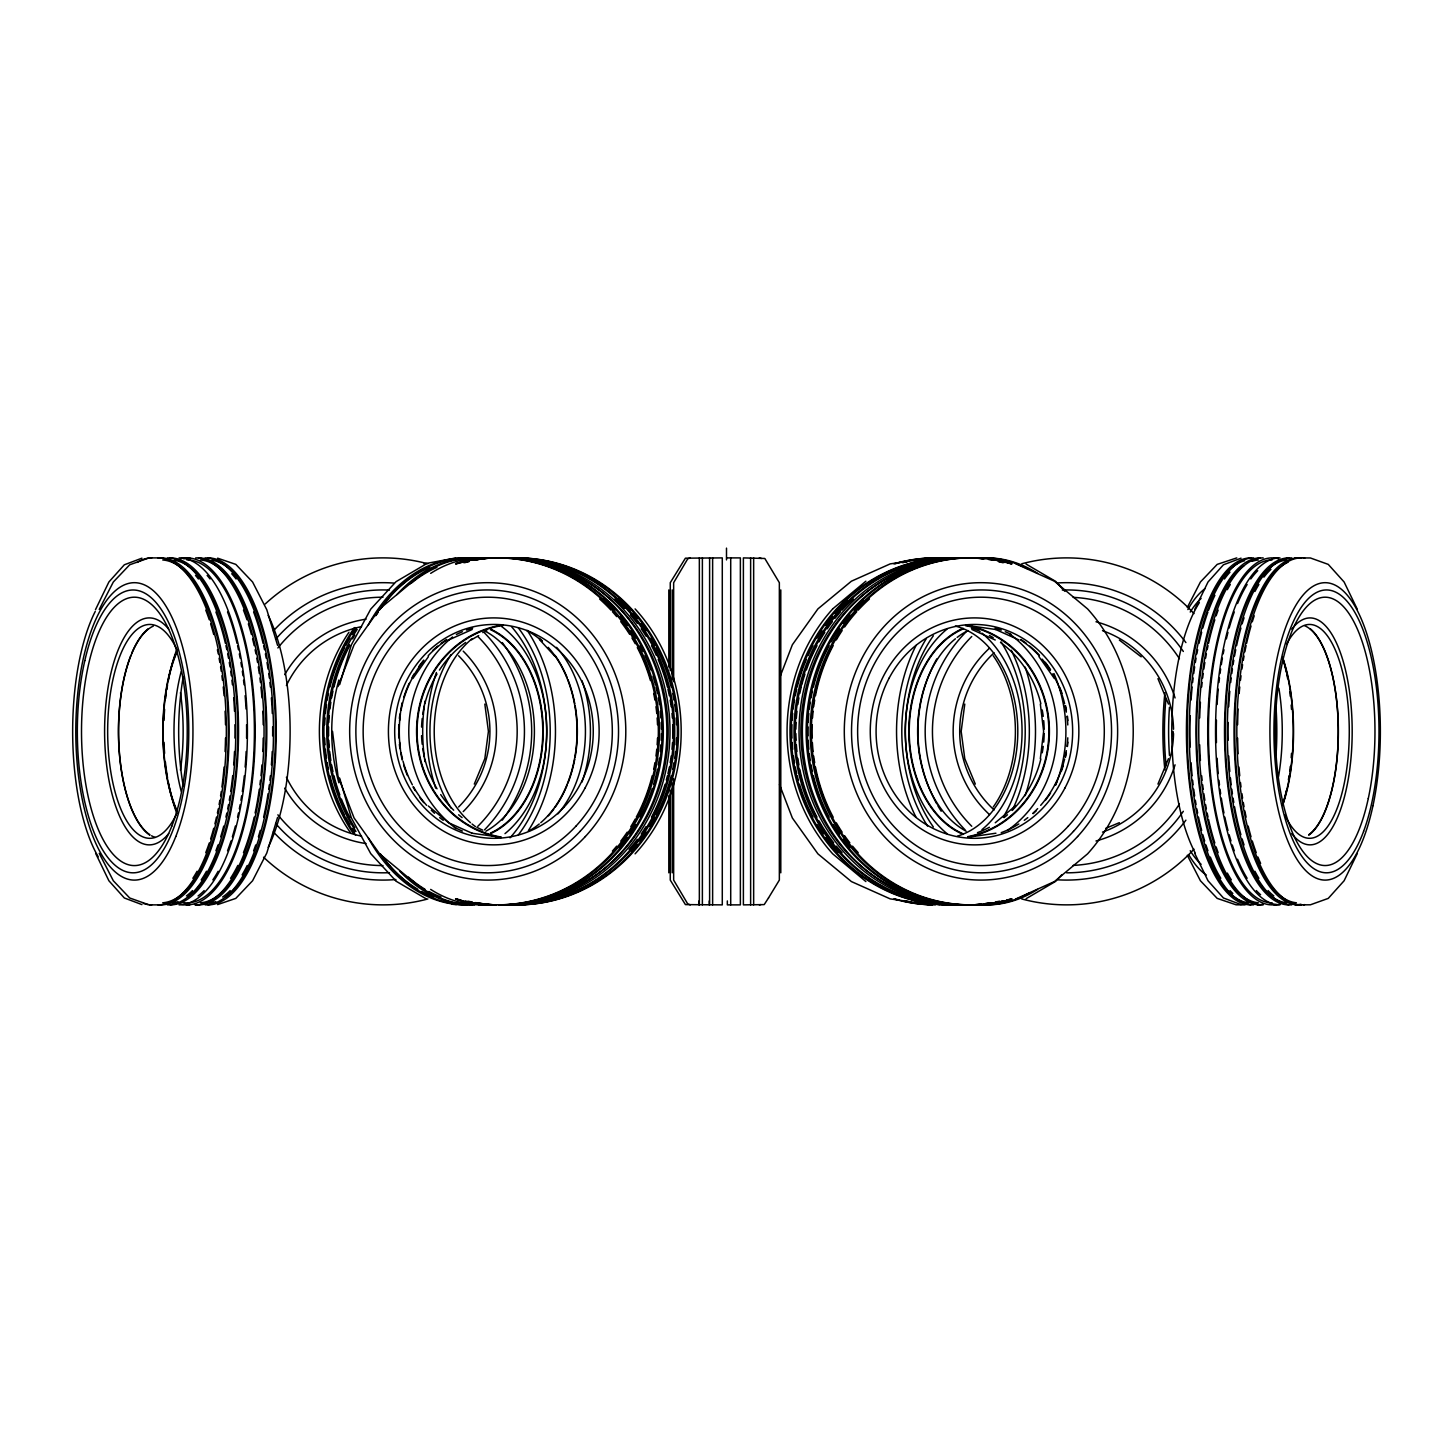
<?xml version="1.0" encoding="UTF-8"?>
<svg xmlns="http://www.w3.org/2000/svg" width="1453" height="1453" viewBox="0 0 1453 1453"><rect width="100%" height="100%" fill="white"/><g stroke="black" fill="none" stroke-linecap="round" stroke-linejoin="round"><path stroke-width="1.5" d="M1040.33 758.738L1043.635 731.386L1040.33 704.015M964.774 704.087L961.178 731.386L964.774 758.666L975.308 784.093M339.657 684.654L351.245 645.132M277.577 817.385L266.807 853.002L252.586 880.754L235.804 898.39L217.605 904.601M338.004 686.543L354.078 644.769L379.633 608.898M780.297 676.099L792.357 644.769L817.912 608.898L851.404 581.2L890.235 563.873L932.19 557.898M474.296 784.093L484.83 758.666L488.426 731.386L484.83 704.087M1157.95 784.093L1168.466 758.666M95.462 609.751L108.884 581.999L124.34 564.781L141.94 558.17M1194.729 609.425L1208.006 581.999L1223.444 564.781L1241.062 558.17M1357.374 853.347L1344.116 880.754L1328.26 898.39L1310.388 904.801L1295.004 904.874A173.488 68.345 90 0 0 1300.944 904.202M99.24 609.425L113.316 581.999L129.698 564.781L148.297 558.17M1187.337 607.463L1200.414 581.999L1217.196 564.382L1236.775 557.898M351.317 644.932L370.751 609.116L396.07 581.654L425.947 564.073M348.974 632.218C309.162 690.466 309.471 774.631 350.246 832.333M832.714 608.898C771.852 676.172 771.852 786.6 832.714 853.855L865.879 881.571M412.834 678.533L428.435 656.629M635.088 853.855C696.532 786.836 696.532 675.917 635.088 608.898M1061.889 874.652L1055.605 881.39L1026.072 898.699M832.86 608.753L865.879 581.2M995.251 822.761L1015.338 805.979M379.778 608.753L413.124 581.2M471.444 639.829L478.673 635.615M1015.956 898.898L1054.406 881.571L1087.57 853.855C1148.433 786.6 1148.433 676.172 1087.57 608.898L1054.406 581.2L1015.956 563.873M448.596 640.01L472.225 629.476M1105.66 828.373L1119.355 822.689M1304.703 904.601L1303.323 904.874M760.809 904.601L759.301 904.874M424.022 563.873L455.77 557.97M970.84 836.819L995.923 833.223M690.302 557.898L687.687 558.896L673.647 582.689L673.647 681.693M149.677 557.898L161.265 557.898M727.335 557.898L740.376 557.898L740.376 904.874L727.335 904.874L727.335 900.933M1295.004 557.898L1310.388 557.97L1328.26 564.382L1344.116 581.999L1357.374 609.425M149.677 904.874L161.265 904.874M1245.094 904.874L1236.067 904.801L1217.196 898.39L1200.414 880.754L1187.337 855.308M759.301 557.898L761.445 558.479M690.302 904.874L687.687 903.857L673.647 880.082L673.647 778.826M1303.323 557.898L1304.703 558.17M970.84 625.934L995.923 629.53M471.953 833.223L497.289 836.819M932.19 904.874L890.235 898.898L851.404 881.571L817.912 853.855L792.357 817.985L779.498 784.566M217.605 558.17L235.804 564.382L252.586 581.999L266.807 609.751L277.577 645.386M148.297 904.601L129.698 897.99L113.316 880.754L99.24 853.347M1241.062 904.601L1223.444 897.99L1208.006 880.754L1194.729 853.347M141.94 904.601L124.34 897.99L108.884 880.754L95.626 853.347M472.225 833.295L448.596 822.761L428.308 805.979M995.632 629.476L1019.025 640.01M971.857 629.476L995.251 640.01M1026.072 564.073L1055.605 581.363L1064.867 591.335M396.397 881.39L425.947 898.699M1119.355 640.065L1141.186 656.829M379.778 854.001L413.124 881.571M539.481 639.556L554.992 656.411M396.07 881.117L370.751 853.637L351.317 817.839M379.633 853.855L354.078 817.985L338.004 776.211L332.537 731.386M1038.949 656.629L1054.388 678.533M1157.95 678.66L1168.466 704.087M339.657 778.1L351.245 817.621M780.788 589.936L780.788 872.817M753.653 557.898L753.653 904.874M750.62 557.898L750.62 904.874M730.714 557.898L730.714 904.874M726.5 548.126L726.5 559.895M712.624 557.898L712.624 904.874M709.609 557.898L709.609 904.874M709.246 900.933L709.246 904.874M702.38 557.898L702.38 904.874M699.347 557.898L699.347 904.874M698.984 900.933L698.984 904.874M672.212 589.936L672.212 679.841M672.212 782.913L672.212 872.817M670.269 670.487L670.269 582.689L685.416 558.17L722.286 557.898L722.286 904.874L685.416 904.601L670.269 880.082L670.269 790.032M668.816 589.936L668.816 667.054M668.816 795.699L668.816 872.817M993.253 655.775A106.923 75.61 90 0 1 993.253 806.996M939.728 904.638A173.488 122.67 90 0 1 929.048 903.185M926.905 560.041A173.488 122.67 90 0 1 937.603 558.315M941.871 558.006A173.488 122.67 90 0 1 950.371 558.006M980.248 558.006A173.488 122.67 90 0 1 988.748 558.006M978.123 558.006A173.488 122.67 90 0 1 986.623 558.006M973.001 558.006A173.488 122.67 90 0 1 981.501 558.006M970.876 558.006A173.488 122.67 -90 0 1 979.376 558.006M964.047 558.006A173.488 122.67 90 0 1 972.547 558.006M958.072 558.006A173.488 122.67 -90 0 1 966.572 558.006A173.488 122.67 -90 0 1 974.945 558.006M951.261 558.006A173.488 122.67 90 0 1 959.761 558.006M957.618 558.006A173.488 122.67 90 0 0 949.118 558.006A173.488 161.083 90 0 1 962.322 558.043M943.996 558.006A173.488 122.67 90 0 1 952.496 558.006M1173.534 733.511A106.923 106.923 0 0 1 1102.5 832.115M994.106 809.957A106.923 106.923 0 0 1 994.106 652.815M1102.5 630.656A106.923 106.923 0 0 1 1173.534 729.243M1175.059 764.805A113.479 113.479 0 0 1 1095.998 840.978M989.42 814.534A113.479 113.479 0 0 1 989.42 648.22M1095.998 621.775A113.479 113.479 0 0 1 1175.059 697.967M1179.418 804.054A134.185 134.185 0 0 1 1073.168 865.407M971.748 826.267A134.185 134.185 0 0 1 971.748 636.505M1073.168 597.365A134.185 134.185 0 0 1 1179.418 658.699M1183.341 811.283A141.431 141.431 0 0 1 1066.629 872.817M965.101 829.863A141.431 141.431 0 0 1 966.608 631.365M1062.306 590.009A141.431 141.431 0 0 1 1183.341 651.471M1185.902 820.164A148.696 148.696 0 0 1 1058.02 879.828M941.199 811.246A148.696 148.696 0 0 1 937.857 805.725M936.785 803.872A148.696 148.696 0 0 1 936.785 658.899M1058.02 582.925A148.696 148.696 0 0 1 1185.902 642.589M1193.985 849.17A173.488 173.488 0 0 1 1021.731 898.953M1021.731 563.8A173.488 173.488 0 0 1 1193.985 613.584M955.329 626.08A106.923 75.61 -90 0 1 1017.79 729.824A106.923 75.61 -90 0 1 957.491 836.093M976.38 628.967A113.479 80.242 -90 0 1 980.121 631.674M981.937 633.108A113.479 80.242 -90 0 1 981.937 829.645M1001.063 641.935A134.185 94.881 -90 0 1 1003.387 817.004M1011.252 650.272A141.431 100.021 -90 0 1 1012.251 810.447M1025.164 667.127A148.696 105.143 -90 0 1 1025.164 795.645M980.521 558.006A173.488 122.67 -90 0 1 1027.961 568.995M1029.85 892.723A173.488 122.67 -90 0 1 984.771 904.874M982.646 558.006A173.488 122.67 -90 0 1 1037.551 573.372M1037.551 889.399A173.488 122.67 -90 0 1 986.896 904.874M979.213 558.315A173.488 122.67 -90 0 1 983.499 558.842M981.356 904.202A173.488 122.67 -90 0 1 970.695 904.874M1003.06 901.06A173.488 122.67 -90 0 1 977.524 904.874M1005.149 562.347A173.488 122.67 -90 0 0 973.274 558.006A173.488 159.449 90 0 0 807.378 727.826A173.488 159.449 90 0 0 966.79 904.874M1011.397 898.953A173.488 122.67 -90 0 1 979.649 904.874M975.399 558.006A173.488 122.67 -90 0 1 1011.397 563.8M966.136 831.207A106.923 75.61 -90 0 1 917.86 739.777A106.923 75.61 -90 0 1 955.42 638.775M957.127 637.431A106.923 75.61 -90 0 1 968.007 630.584M963.375 833.913A106.923 75.61 -90 0 1 909.233 731.386A106.923 75.61 -90 0 1 963.375 628.858M963.212 834.403A107.449 75.974 -90 0 1 908.797 731.386A107.449 75.974 -90 0 1 963.212 628.35M947.011 833.641A118.093 83.493 -90 0 1 947.011 629.113M933.353 826.993A135.22 95.607 -90 0 1 933.353 635.76M927.523 826.049A141.431 100.021 -90 0 1 926.36 638.557M916.08 817.367A147.661 104.416 -90 0 1 916.08 645.386M952.768 558.006A173.488 122.67 -90 0 0 944.268 558.006A173.488 161.083 -90 0 1 957.4 558.043M946.393 558.006A173.488 122.67 -90 0 1 954.893 558.006M951.515 558.006A173.488 122.67 -90 0 1 960.015 558.006A173.488 159.449 90 0 0 794.064 727.826A173.488 159.449 90 0 0 953.495 904.874M962.14 558.006A173.488 122.67 -90 0 0 953.64 558.006A173.488 161.083 90 0 0 940.6 558.043M960.469 558.006A173.488 122.67 -90 0 1 968.969 558.006M425.002 761.681A141.431 100.021 -90 0 1 425.002 701.091M435.682 788.125A134.185 94.881 -90 0 1 436.409 672.521M581.963 680.658A113.479 80.242 -90 0 1 581.963 782.114M451.048 808.068A113.479 80.242 -90 0 1 451.048 654.704M556.553 647.33A106.923 75.61 -90 0 1 557.97 813.825M475.476 826.63A106.923 75.61 -90 0 1 472.025 823.978M470.481 822.689A106.923 75.61 -90 0 1 472.025 638.775M465.105 904.874A173.488 122.67 -90 0 1 368.299 837.945M368.299 624.826A173.488 122.67 -90 0 1 469.355 558.006M433.721 897.028A171.49 121.253 -90 0 1 421.661 891.488M417.719 889.236A171.49 121.253 -90 0 1 382.03 856.289M375.728 615.491A171.49 121.253 -90 0 1 378.143 611.876M379.36 610.133A171.49 121.253 -90 0 1 429.688 567.378M467.23 904.874A173.488 122.67 -90 0 1 380.504 854.055M375.873 615.618A173.488 122.67 -90 0 1 378.161 612.113M380.504 608.716A173.488 122.67 -90 0 1 471.499 558.006M472.352 904.874A173.488 122.67 -90 0 1 399.956 871.437M396.923 594.568A173.488 122.67 -90 0 1 476.602 558.006M440.967 897.028A171.49 121.253 -90 0 1 428.926 891.488M424.966 889.236A171.49 121.253 -90 0 1 408.547 877.194M411.726 582.871A171.49 121.253 -90 0 1 436.935 567.378M409.928 583.852A173.488 122.67 -90 0 1 478.745 558.006M474.495 904.874A173.488 122.67 -90 0 1 408.347 877.485M485.556 904.765A173.488 122.67 -90 0 1 430.669 889.399M430.669 573.372A173.488 122.67 -90 0 1 485.556 558.006M479.218 902.84A171.49 121.253 -90 0 1 475.004 902.64M470.772 902.222A171.49 121.253 -90 0 1 466.54 901.586M464.433 561.566A171.49 121.253 -90 0 1 468.665 560.84M487.282 904.874A173.488 122.67 -90 0 1 455.534 898.953M455.534 563.8A173.488 122.67 -90 0 1 491.532 558.006M494.111 904.874A173.488 122.67 -90 0 1 477.038 903.185M474.895 560.041A173.488 122.67 -90 0 1 498.361 558.006M496.236 904.874A173.488 122.67 -90 0 1 485.574 904.202M483.431 558.842A173.488 122.67 -90 0 1 500.486 558.006M526.658 630.584A106.923 75.61 -90 0 1 542.296 641.409M548.181 647.33A106.923 75.61 -90 0 1 540.77 822.689M539.245 823.978A106.923 75.61 -90 0 1 528.529 831.207M490.696 629.185A107.449 75.974 -90 0 1 543.222 731.386A107.449 75.974 -90 0 1 490.696 833.568M490.515 629.676A106.923 75.61 -90 0 1 542.768 731.386A106.923 75.61 -90 0 1 490.515 833.078M485.865 631.546A106.923 75.61 -90 0 1 534.395 731.386A106.923 75.61 -90 0 1 485.865 831.207M539.354 638.339A107.449 75.974 -90 0 1 542.423 640.973M555.082 655.412A107.449 75.974 -90 0 1 567.16 677.661M567.96 679.677A107.449 75.974 -90 0 1 574.752 703.579M575.134 705.649A107.449 75.974 -90 0 1 575.134 757.104M574.752 759.192A107.449 75.974 -90 0 1 567.96 783.076M567.16 785.11A107.449 75.974 -90 0 1 555.082 807.359M553.793 809.121A107.449 75.974 -90 0 1 548.326 815.841M518.231 627.714A141.431 100.021 -90 0 1 518.231 835.039M511.529 626.661A135.22 95.607 -90 0 1 510.021 837.818M501.539 626.443A118.093 83.493 -90 0 1 546.728 728.589A118.093 83.493 -90 0 1 504.99 833.641M527.239 630.42A147.661 104.416 -90 0 1 528.402 830.571M497.108 558.006A173.488 122.67 -90 0 1 505.608 558.006M507.751 558.006A173.488 122.67 -90 0 0 499.251 558.006A173.488 161.083 -90 0 1 666.836 727.826A173.488 161.083 -90 0 1 505.789 904.874M502.266 642.589A148.696 148.696 0 0 1 502.266 820.164M395.906 879.519A148.696 148.696 0 0 1 273.382 831.879M273.382 630.893A148.696 148.696 0 0 1 393.745 583.071M484.521 632.909A141.431 141.431 0 0 1 484.521 829.863M389.477 872.672A141.431 141.431 0 0 1 275.598 823.433M275.598 639.338A141.431 141.431 0 0 1 389.477 590.081M477.874 636.505A134.185 134.185 0 0 1 477.874 826.267M382.993 865.57A134.185 134.185 0 0 1 277.886 814.806M277.886 647.947A134.185 134.185 0 0 1 382.993 597.201M463.216 651.144A113.479 113.479 0 0 1 463.216 811.609M366.065 843.575A113.479 113.479 0 0 1 284.715 788.125M284.715 674.646A113.479 113.479 0 0 1 366.065 619.178M458.603 655.775A106.923 106.923 0 0 1 458.603 806.996M361.561 836.147A106.923 106.923 0 0 1 286.404 777.246M286.404 685.525A106.923 106.923 0 0 1 361.561 626.624M427.89 898.953A173.488 173.488 0 0 1 263.538 857.197M265.191 604.012A173.488 173.488 0 0 1 427.89 563.8M456.333 904.638A173.488 122.67 90 0 1 452.046 904.202M458.458 558.006A173.488 122.67 90 0 1 466.958 558.006M485.302 904.638A173.488 122.67 -90 0 1 478.927 904.874M474.677 558.006A173.488 122.67 -90 0 1 483.177 558.006M496.853 558.006A173.488 122.67 90 0 1 505.353 558.006M494.71 558.006A173.488 122.67 90 0 1 503.21 558.006M489.607 558.006A173.488 122.67 90 0 1 498.107 558.006M487.463 558.006A173.488 122.67 -90 0 1 495.963 558.006M480.634 558.006A173.488 122.67 90 0 1 489.134 558.006M467.848 558.006A173.488 122.67 90 0 1 476.348 558.006M465.705 558.006A173.488 122.67 90 0 1 474.205 558.006M460.601 558.006A173.488 122.67 90 0 1 469.101 558.006M157.996 557.898A173.488 68.345 -90 0 1 226.341 731.386A173.488 68.345 -90 0 1 157.996 904.874M205.763 610.133A171.49 67.546 -90 0 1 209.286 619.777M210.631 623.864A171.49 67.546 -90 0 1 213.736 634.507M217.405 649.727A171.49 67.546 -90 0 1 218.277 653.904M219.094 658.155A171.49 67.546 -90 0 1 219.857 662.477M220.584 666.854A171.49 67.546 -90 0 1 221.274 671.286M221.909 675.754A171.49 67.546 -90 0 1 222.472 680.24M223.253 686.997A171.49 67.546 -90 0 1 224.071 695.678M225.088 711.244A171.49 67.546 -90 0 1 225.506 724.702M225.506 738.07A171.49 67.546 -90 0 1 225.088 751.528M224.071 767.075A171.49 67.546 -90 0 1 221.909 787.017M221.274 791.485A171.49 67.546 -90 0 1 220.584 795.899M219.857 800.276A171.49 67.546 -90 0 1 219.094 804.599M218.277 808.849A171.49 67.546 -90 0 1 217.405 813.026M216.497 817.131A171.49 67.546 -90 0 1 214.899 823.851M213.736 828.264A171.49 67.546 -90 0 1 210.631 838.908M209.286 842.976A171.49 67.546 -90 0 1 205.763 852.639M197.081 871.255A171.49 67.546 -90 0 1 192.849 878.284M162.718 559.968A171.49 67.546 -90 0 1 228.321 731.386A171.49 67.546 -90 0 1 162.718 902.785M160.774 557.898A173.488 68.345 -90 0 1 229.12 731.386A173.488 68.345 -90 0 1 160.774 904.874M167.422 557.898A173.488 68.345 -90 0 1 235.767 731.386A173.488 68.345 -90 0 1 167.422 904.874M195.501 575.406A171.49 67.546 -90 0 1 198.407 578.984M215.916 611.985A171.49 67.546 -90 0 1 225.415 643.388M225.923 645.641A171.49 67.546 -90 0 1 226.831 649.727M227.685 653.904A171.49 67.546 -90 0 1 228.521 658.155M229.283 662.477A171.49 67.546 -90 0 1 230.01 666.854M230.7 671.286A171.49 67.546 -90 0 1 231.318 675.754M231.899 680.24A171.49 67.546 -90 0 1 232.426 684.744M233.679 697.876A171.49 67.546 -90 0 1 234.514 711.244M234.932 724.702A171.49 67.546 -90 0 1 234.932 738.07M234.514 751.528A171.49 67.546 -90 0 1 233.679 764.877M232.68 775.757A171.49 67.546 -90 0 1 230.7 791.485M230.01 795.899A171.49 67.546 -90 0 1 229.283 800.276M228.521 804.599A171.49 67.546 -90 0 1 227.685 808.849M226.831 813.026A171.49 67.546 -90 0 1 225.923 817.131M223.744 826.067A171.49 67.546 -90 0 1 220.693 836.819M218.041 844.974A171.49 67.546 -90 0 1 215.916 850.768M206.508 871.255A171.49 67.546 -90 0 1 201.204 879.882M192.522 890.58A171.49 67.546 -90 0 1 186.438 895.92M174.106 560.186A171.49 67.546 -90 0 1 237.402 713.932A171.49 67.546 -90 0 1 187.691 897.028M178.029 901.714A171.49 67.546 -90 0 1 172.144 902.785M170.201 557.898A173.488 68.345 -90 0 1 238.546 731.386A173.488 68.345 -90 0 1 170.201 904.874M179.064 557.898A173.488 68.345 -90 0 1 247.41 731.386A173.488 68.345 -90 0 1 179.064 904.874M207.143 575.406A171.49 67.546 -90 0 1 210.049 578.984M227.558 611.985A171.49 67.546 -90 0 1 237.057 643.388M237.566 645.641A171.49 67.546 -90 0 1 238.474 649.727M239.327 653.904A171.49 67.546 -90 0 1 240.163 658.155M240.926 662.477A171.49 67.546 -90 0 1 241.652 666.854M242.342 671.286A171.49 67.546 -90 0 1 242.978 675.754M243.541 680.24A171.49 67.546 -90 0 1 244.086 684.744M245.139 695.678A171.49 67.546 -90 0 1 246.047 708.991M246.574 724.702A171.49 67.546 -90 0 1 246.574 738.07M246.156 751.528A171.49 67.546 -90 0 1 245.139 767.075M244.322 775.757A171.49 67.546 -90 0 1 242.342 791.485M241.652 795.899A171.49 67.546 -90 0 1 240.926 800.276M240.163 804.599A171.49 67.546 -90 0 1 239.327 808.849M238.474 813.026A171.49 67.546 -90 0 1 237.566 817.131M235.386 826.067A171.49 67.546 -90 0 1 232.353 836.819M231.027 840.96A171.49 67.546 -90 0 1 227.558 850.768M218.15 871.255A171.49 67.546 -90 0 1 212.846 879.882M204.165 890.58A171.49 67.546 -90 0 1 198.08 895.92M186.838 559.895A171.49 67.546 -90 0 1 254.366 736.344A171.49 67.546 -90 0 1 182.915 902.585M180.898 558.551A173.488 68.345 90 0 1 255.183 731.386A173.488 68.345 90 0 1 180.898 904.202M195.701 557.898A173.488 68.345 -90 0 1 264.046 731.386A173.488 68.345 -90 0 1 195.701 904.874M243.468 610.133A171.49 67.546 -90 0 1 246.992 619.777M248.336 623.864A171.49 67.546 -90 0 1 251.442 634.507M252.586 638.92A171.49 67.546 -90 0 1 254.202 645.641M255.11 649.727A171.49 67.546 -90 0 1 255.964 653.904M256.781 658.155A171.49 67.546 -90 0 1 257.562 662.477M258.289 666.854A171.49 67.546 -90 0 1 259.288 673.502M259.905 677.988A171.49 67.546 -90 0 1 260.45 682.492M260.959 686.997A171.49 67.546 -90 0 1 261.958 697.876M262.793 711.244A171.49 67.546 -90 0 1 263.211 724.702M263.211 738.07A171.49 67.546 -90 0 1 262.793 751.528M261.958 764.877A171.49 67.546 -90 0 1 260.959 775.757M260.45 780.279A171.49 67.546 -90 0 1 259.905 784.783M259.288 789.251A171.49 67.546 -90 0 1 255.11 813.026M254.202 817.131A171.49 67.546 -90 0 1 243.468 852.639M237.82 865.443A171.49 67.546 -90 0 1 230.555 878.284M200.423 559.968A171.49 67.546 -90 0 1 266.026 731.386A171.49 67.546 -90 0 1 200.423 902.785M198.48 557.898A173.488 68.345 -90 0 1 266.789 736.399A173.488 68.345 -90 0 1 194.52 904.583M205.127 557.898A173.488 68.345 -90 0 1 273.473 731.386A173.488 68.345 -90 0 1 205.127 904.874M231.717 573.753A171.49 67.546 -90 0 1 236.094 578.984M253.621 611.985A171.49 67.546 -90 0 1 263.102 643.388M263.629 645.641A171.49 67.546 -90 0 1 264.537 649.727M265.39 653.904A171.49 67.546 -90 0 1 266.208 658.155M266.989 662.477A171.49 67.546 -90 0 1 268.06 669.07M268.714 673.502A171.49 67.546 -90 0 1 269.332 677.988M269.877 682.492A171.49 67.546 -90 0 1 270.385 686.997M271.384 697.876A171.49 67.546 -90 0 1 272.31 713.477M272.655 726.936A171.49 67.546 -90 0 1 272.655 735.836M272.22 751.528A171.49 67.546 -90 0 1 271.384 764.877M270.385 775.757A171.49 67.546 -90 0 1 269.877 780.279M269.332 784.783A171.49 67.546 -90 0 1 268.714 789.251M268.06 793.701A171.49 67.546 -90 0 1 263.629 817.131M260.269 830.426A171.49 67.546 -90 0 1 258.398 836.819M255.728 844.974A171.49 67.546 -90 0 1 253.621 850.768M247.246 865.443A171.49 67.546 -90 0 1 242.124 874.869M230.228 890.58A171.49 67.546 -90 0 1 222.618 897.028M211.811 560.186A171.49 67.546 -90 0 1 275.107 713.932A171.49 67.546 -90 0 1 225.378 897.028M215.734 901.714A171.49 67.546 -90 0 1 209.85 902.785M207.906 557.898A173.488 68.345 -90 0 1 276.252 731.386A173.488 68.345 -90 0 1 207.906 904.874M268.206 615.418A148.696 58.574 -90 0 1 268.206 847.335M176.866 813.28A106.923 42.119 -90 0 1 119.146 804.762A106.923 42.119 -90 0 1 119.146 657.991A106.923 42.119 -90 0 1 176.866 649.491M168.711 833.604A113.479 44.698 -90 0 1 104.598 731.386A113.479 44.698 -90 0 1 168.711 629.167M155.18 837.4A106.923 42.119 -90 0 1 151.548 835.766M149.768 834.658A106.923 42.119 -90 0 1 118.601 726.736A106.923 42.119 -90 0 1 153.346 626.08M149.822 835.166A107.449 42.319 -90 0 1 130.843 655.412M131.714 653.251A107.449 42.319 -90 0 1 148.315 628.695M177.212 811.228A106.923 42.119 -90 0 1 177.212 651.525M176.975 811.628A107.449 42.319 -90 0 1 176.975 651.144M181.225 791.286A106.923 42.119 -90 0 1 181.225 671.468M176.721 813.062A118.093 46.514 -90 0 1 168.294 782.023M167.513 777.682A118.093 46.514 -90 0 1 165.388 761.935M164.607 753.362A118.093 46.514 -90 0 1 164.007 742.374M164.007 720.379A118.093 46.514 -90 0 1 164.607 709.391M165.624 698.548A118.093 46.514 -90 0 1 166.187 694.025M166.823 689.521A118.093 46.514 -90 0 1 167.513 685.089M168.294 680.731A118.093 46.514 -90 0 1 176.721 649.709M183.241 785.982A134.185 52.853 -90 0 1 183.241 676.789M1020.86 639.52A107.449 98.75 -90 0 1 1026.272 643.352M1029.759 646.149A107.449 98.75 -90 0 1 1039.476 655.412M1045.288 662.296A107.449 98.75 -90 0 1 1050.555 669.779M1059.691 687.269A107.449 98.75 -90 0 1 1061.998 693.299M1065.521 705.649A107.449 98.75 -90 0 1 1066.393 709.863M1067.428 716.275A107.449 98.75 -90 0 1 1067.901 720.597M1067.901 742.156A107.449 98.75 -90 0 1 1067.428 746.479M1066.393 752.908A107.449 98.75 -90 0 1 1065.521 757.104M1063.324 765.368A107.449 98.75 -90 0 1 1061.271 771.489M1057.076 781.333A107.449 98.75 -90 0 1 1055.169 785.11M1050.555 792.993A107.449 98.75 -90 0 1 1045.288 800.458M1036.389 810.574A107.449 98.75 -90 0 1 1033.137 813.68M995.123 628.096A106.923 98.277 90 0 1 1001.244 630.112M1005.294 631.728A106.923 98.277 90 0 1 1011.234 634.489M1020.66 639.956A106.923 98.277 90 0 1 1039.186 655.775M1042.128 659.117A106.923 98.277 90 0 1 1050.21 670.069M1052.59 673.956A106.923 98.277 90 0 1 1064.613 703.706M1065.103 705.777A106.923 98.277 90 0 1 1066.357 712.079M1066.992 716.347A106.923 98.277 90 0 1 1067.792 724.956M1067.792 737.815A106.923 98.277 90 0 1 1066.992 746.406M1066.357 750.674A106.923 98.277 90 0 1 1065.103 756.995M1064.613 759.047A106.923 98.277 90 0 1 1040.675 805.343M1037.66 808.613A106.923 98.277 90 0 1 1032.883 813.28M1027.798 817.621A106.923 98.277 90 0 1 1024.274 820.309M1018.825 823.978A106.923 98.277 90 0 1 1001.244 832.642M971.367 628.096A106.923 98.277 90 0 1 977.488 630.112M989.42 635.488A106.923 98.277 90 0 1 993.216 637.649M1000.499 642.462A106.923 98.277 90 0 1 1040.857 703.706M1042.219 709.972A106.923 98.277 90 0 1 1043.236 716.347M1043.708 720.652A106.923 98.277 90 0 1 1044.18 729.243M1044.18 733.511A106.923 98.277 90 0 1 1043.708 742.12M1043.236 746.406A106.923 98.277 90 0 1 1042.219 752.799M1040.857 759.047A106.923 98.277 90 0 1 1012.341 810.193M1007.456 814.77A106.923 98.277 90 0 1 1004.023 817.621M989.42 827.266A106.923 98.277 90 0 1 977.488 832.642M965.555 625.698A106.923 98.277 -90 0 1 1048.866 730.205A106.923 98.277 -90 0 1 967.68 836.674M965.664 625.19A107.449 98.75 90 0 1 1049.393 730.205A107.449 98.75 90 0 1 967.807 837.182M1010.053 634.18A118.093 108.539 90 0 1 1008.237 829.917M1053.952 673.538A135.22 124.286 90 0 1 1055.641 785.183M1012.105 898.953A173.488 159.449 90 0 1 811.373 731.386A173.488 159.449 90 0 1 1012.105 563.8M969.641 904.874A173.488 159.449 90 0 1 810.374 723.031A173.488 159.449 90 0 1 984.971 558.697M989.366 559.223A173.488 159.449 90 0 1 1010.925 563.8M1010.925 898.953A173.488 159.449 90 0 1 1006.693 900.115M1002.425 901.169A173.488 159.449 90 0 1 976.198 904.729M977.724 558.297A173.488 159.449 90 0 1 982.119 558.697M988.712 559.532A173.488 159.449 90 0 1 993.071 560.259M999.573 561.603A173.488 159.449 90 0 1 1003.841 562.638M999.573 901.169A173.488 159.449 90 0 1 995.251 902.077M990.892 902.876A173.488 159.449 90 0 1 986.514 903.53M979.921 904.275A173.488 159.449 90 0 1 975.526 904.601M998.374 561.603A173.488 159.449 -90 0 1 1002.661 562.638M989.711 902.876A173.488 159.449 -90 0 1 985.334 903.53M965.609 904.874A173.488 159.449 -90 0 1 806.179 727.826A173.488 159.449 -90 0 1 972.148 558.043M961.813 904.874A173.488 159.449 90 0 1 802.383 727.826A173.488 159.449 90 0 1 968.352 558.043M958.471 904.874A173.488 159.449 -90 0 1 799.059 727.826A173.488 159.449 -90 0 1 965.028 558.043M954.675 904.874A173.488 159.449 90 0 1 795.245 727.826A173.488 159.449 90 0 1 961.232 558.043A173.488 161.083 90 0 0 947.992 558.043M950.643 904.874A173.488 159.449 90 0 1 791.213 727.826A173.488 159.449 90 0 1 957.182 558.043M949.445 904.874A173.488 159.449 90 0 1 790.032 727.826A173.488 159.449 90 0 1 956.001 558.043M917.678 897.028A171.49 157.614 90 0 1 800.875 732.548A171.49 157.614 90 0 1 915.608 566.361M858.196 852.639A171.49 157.614 90 0 1 852.548 846.155M849.823 842.776A171.49 157.614 90 0 1 844.611 835.766M842.122 832.151A171.49 157.614 90 0 1 836.329 822.852M833.15 817.131A171.49 157.614 90 0 1 815.478 767.075M814.679 762.68A171.49 157.614 90 0 1 813.662 755.996M813.117 751.528A171.49 157.614 90 0 1 812.372 742.556M812.154 738.07A171.49 157.614 90 0 1 812.154 724.702M812.518 717.964A171.49 157.614 90 0 1 813.117 711.244M813.662 706.757A171.49 157.614 90 0 1 814.679 700.092M815.478 695.678A171.49 157.614 90 0 1 833.15 645.641M836.329 639.919A171.49 157.614 90 0 1 842.122 630.602M844.611 626.988A171.49 157.614 90 0 1 856.761 611.713M858.196 610.133A171.49 157.614 90 0 1 869.421 599.036M849.896 847.826A171.49 157.614 -90 0 1 843.14 839.325M839.307 833.968A171.49 157.614 -90 0 1 833.386 824.741M829.1 817.131A171.49 157.614 -90 0 1 813.371 775.757M812.354 771.452A171.49 157.614 -90 0 1 811.028 764.877M810.265 760.464A171.49 157.614 -90 0 1 809.339 753.762M808.849 749.276A171.49 157.614 -90 0 1 808.213 740.303M808.05 735.836A171.49 157.614 -90 0 1 808.05 726.936M808.213 722.45A171.49 157.614 -90 0 1 808.849 713.477M809.339 708.991A171.49 157.614 -90 0 1 810.265 702.308M811.028 697.876A171.49 157.614 -90 0 1 812.354 691.319M813.371 686.997A171.49 157.614 -90 0 1 829.1 645.641M831.207 641.808A171.49 157.614 -90 0 1 839.307 628.786M843.14 623.446A171.49 157.614 -90 0 1 849.896 614.946M854.164 610.133A171.49 157.614 -90 0 1 863.718 600.543M842.032 852.639A171.49 157.614 90 0 1 836.383 846.155M833.659 842.776A171.49 157.614 90 0 1 819.074 820.945M816.986 817.131A171.49 157.614 90 0 1 799.768 769.273M798.914 764.877A171.49 157.614 90 0 1 797.824 758.23M796.971 751.528A171.49 157.614 90 0 1 796.353 744.79M796.081 740.303A171.49 157.614 90 0 1 795.881 733.602M795.881 729.152A171.49 157.614 90 0 1 796.081 722.45M796.353 717.964A171.49 157.614 90 0 1 796.971 711.244M797.824 704.523A171.49 157.614 90 0 1 798.914 697.876M799.768 693.499A171.49 157.614 90 0 1 801.239 686.997M801.784 684.853A171.49 157.614 90 0 1 804.908 674.174M806.342 669.942A171.49 157.614 90 0 1 816.986 645.641M819.074 641.808A171.49 157.614 90 0 1 824.759 632.436M827.193 628.786A171.49 157.614 90 0 1 832.333 621.702M835.021 618.27A171.49 157.614 90 0 1 840.597 611.713M842.032 610.133A171.49 157.614 90 0 1 853.274 599.036M838 852.639A171.49 157.614 90 0 1 825.685 837.564M823.143 833.968A171.49 157.614 90 0 1 817.24 824.741M812.953 817.131A171.49 157.614 90 0 1 799.531 784.329M798.315 780.043A171.49 157.614 90 0 1 797.207 775.757M796.68 773.614A171.49 157.614 90 0 1 795.281 767.075M794.482 762.68A171.49 157.614 90 0 1 793.465 755.996M792.702 749.276A171.49 157.614 90 0 1 792.176 742.556M791.958 738.07A171.49 157.614 90 0 1 791.958 724.702M792.176 720.216A171.49 157.614 90 0 1 792.702 713.477M793.175 708.991A171.49 157.614 90 0 1 794.482 700.092M795.281 695.678A171.49 157.614 90 0 1 796.68 689.14M797.207 686.997A171.49 157.614 90 0 1 806.324 659.553M808.104 655.485A171.49 157.614 90 0 1 812.953 645.641M817.24 638.03A171.49 157.614 90 0 1 821.926 630.602M825.685 625.208A171.49 157.614 90 0 1 832.351 616.599M835.148 613.311A171.49 157.614 90 0 1 847.553 600.543M1206.317 875.015A148.696 58.574 90 0 1 1188.935 855.036M1164.888 769.872A148.696 58.574 90 0 1 1164.888 692.899M1187.882 609.552A148.696 58.574 90 0 1 1204.846 588.792M1201.104 864.299A141.431 55.723 90 0 1 1190.225 850.695M1166.123 765.894A141.431 55.723 90 0 1 1165.905 698.966M1190.225 612.076A141.431 55.723 90 0 1 1201.104 598.454M1275.77 722.722A141.431 55.723 90 0 1 1275.807 737.87M1169.465 755.433A134.185 52.853 90 0 1 1169.465 707.32M1273.936 557.898A173.488 68.345 90 0 1 1277.877 558.188M1279.875 904.202A173.488 68.345 90 0 1 1273.936 904.874M1263.238 904.202A173.488 68.345 90 0 1 1257.299 904.874M1310.206 628.695A107.449 39.903 -90 0 1 1338.358 733.384A107.449 39.903 -90 0 1 1308.79 835.166M1304.776 625.771A106.923 39.703 90 0 1 1338.213 725.792A106.923 39.703 90 0 1 1308.826 834.658M1286.795 643.788A106.923 39.703 90 0 1 1339.739 661.878A106.923 39.703 90 0 1 1338.177 805.525A106.923 39.703 90 0 1 1284.942 815.242M1291.753 629.167A113.479 42.137 -90 0 1 1352.18 731.386A113.479 42.137 -90 0 1 1291.753 833.604M1276.006 707.32A134.185 49.838 90 0 1 1276.006 755.433M1278.894 688.304A106.923 39.703 90 0 1 1278.531 776.592M1282.291 657.573A106.923 39.703 -90 0 1 1282.291 805.18M1282.527 657.228A107.449 39.903 90 0 1 1282.527 805.543M1282.618 657.464A118.093 43.862 90 0 1 1286.395 672.339M1286.831 674.392A118.093 43.862 90 0 1 1287.649 678.587M1289.719 691.773A118.093 43.862 90 0 1 1290.282 696.278M1291.172 705.068A118.093 43.862 90 0 1 1291.499 709.391M1291.499 753.362A118.093 43.862 90 0 1 1291.172 757.685M1290.282 766.476A118.093 43.862 90 0 1 1289.719 770.998M1289.102 775.466A118.093 43.862 90 0 1 1288.393 779.861M1286.395 790.432A118.093 43.862 90 0 1 1282.618 805.307M1276.333 904.492A173.488 64.422 -90 0 1 1207.715 728.534A173.488 64.422 -90 0 1 1278.44 558.733M1301.252 904.874A173.488 64.422 90 0 1 1236.83 731.386A173.488 64.422 90 0 1 1301.252 557.898M1296.385 902.767A171.49 63.678 90 0 1 1234.923 742.628A171.49 63.678 90 0 1 1288.084 562.202M1298.455 904.874A173.488 64.422 90 0 1 1234.033 731.386A173.488 64.422 90 0 1 1298.455 557.898M1291.735 904.874A173.488 64.422 90 0 1 1227.313 731.386A173.488 64.422 90 0 1 1291.735 557.898M1286.868 902.767A171.49 63.678 -90 0 1 1225.26 731.386A171.49 63.678 -90 0 1 1286.868 559.986M1288.938 904.874A173.488 64.422 -90 0 1 1224.516 731.386A173.488 64.422 -90 0 1 1288.938 557.898M1279.984 904.874A173.488 64.422 90 0 1 1215.543 731.386A173.488 64.422 90 0 1 1279.984 557.898M1272.138 902.858A171.49 63.678 90 0 1 1208.46 731.386A171.49 63.678 90 0 1 1272.138 559.895M1263.184 904.874A173.488 64.422 90 0 1 1198.743 731.386A173.488 64.422 90 0 1 1263.184 557.898M1258.316 902.767A171.49 63.678 90 0 1 1197.109 751.001A171.49 63.678 90 0 1 1243.895 565.744M1252.068 561.367A171.49 63.678 90 0 1 1258.316 559.986M1260.369 904.874A173.488 64.422 90 0 1 1195.946 731.386A173.488 64.422 90 0 1 1260.369 557.898M1253.648 904.874A173.488 64.422 90 0 1 1189.226 731.386A173.488 64.422 90 0 1 1253.648 557.898M1248.781 902.767A171.49 63.678 90 0 1 1187.21 736.998A171.49 63.678 90 0 1 1244.622 560.713M1250.851 904.874A173.488 64.422 90 0 1 1186.429 731.386A173.488 64.422 90 0 1 1250.851 557.898M1273.809 895.92A171.49 63.678 90 0 1 1268.069 890.58M1258.879 878.284A171.49 63.678 90 0 1 1254.902 871.255M1244.04 844.974A171.49 63.678 90 0 1 1242.133 838.908M1240.916 834.712A171.49 63.678 90 0 1 1234.541 806.742M1233.779 802.456A171.49 63.678 90 0 1 1233.07 798.097M1232.416 793.701A171.49 63.678 90 0 1 1231.799 789.251M1231.218 784.783A171.49 63.678 90 0 1 1230.455 778.027M1229.819 771.452A171.49 63.678 90 0 1 1228.711 755.996M1228.148 740.303A171.49 63.678 90 0 1 1228.148 722.45M1228.711 706.757A171.49 63.678 90 0 1 1229.819 691.319M1230.691 682.492A171.49 63.678 90 0 1 1231.218 677.988M1231.799 673.502A171.49 63.678 90 0 1 1232.416 669.07M1233.07 664.657A171.49 63.678 90 0 1 1233.779 660.316M1234.541 656.029A171.49 63.678 90 0 1 1235.74 649.727M1236.594 645.641A171.49 63.678 90 0 1 1240.916 628.041M1242.133 623.864A171.49 63.678 90 0 1 1244.04 617.779M1254.902 591.498A171.49 63.678 90 0 1 1258.879 584.487M1263.892 577.15A171.49 63.678 90 0 1 1270.921 569.322M1260.605 894.739A171.49 63.678 90 0 1 1256.318 890.58M1247.128 878.284A171.49 63.678 90 0 1 1237.538 859.213M1234.269 850.768A171.49 63.678 90 0 1 1232.271 844.974M1231 840.96A171.49 63.678 90 0 1 1229.147 834.712M1227.985 830.426A171.49 63.678 90 0 1 1224.825 817.131M1223.971 813.026A171.49 63.678 90 0 1 1221.319 798.097M1220.647 793.701A171.49 63.678 90 0 1 1220.03 789.251M1219.467 784.783A171.49 63.678 90 0 1 1218.94 780.279M1218.25 773.614A171.49 63.678 90 0 1 1217.087 758.23M1216.433 742.556A171.49 63.678 90 0 1 1216.433 720.216M1217.087 704.523A171.49 63.678 90 0 1 1218.25 689.14M1218.94 682.492A171.49 63.678 90 0 1 1219.467 677.988M1220.03 673.502A171.49 63.678 90 0 1 1220.647 669.07M1221.319 664.657A171.49 63.678 90 0 1 1222.391 658.155M1223.172 653.904A171.49 63.678 90 0 1 1223.971 649.727M1226.35 638.92A171.49 63.678 90 0 1 1227.985 632.327M1229.147 628.041A171.49 63.678 90 0 1 1234.269 611.985M1237.538 603.558A171.49 63.678 90 0 1 1247.128 584.487M1250.779 578.984A171.49 63.678 90 0 1 1257.735 570.702M1232.834 893.45A171.49 63.678 90 0 1 1229.983 890.58M1220.792 878.284A171.49 63.678 90 0 1 1210.331 857.052M1207.933 850.768A171.49 63.678 90 0 1 1205.954 844.974M1204.664 840.96A171.49 63.678 90 0 1 1202.83 834.712M1201.667 830.426A171.49 63.678 90 0 1 1198.507 817.131M1197.653 813.026A171.49 63.678 90 0 1 1196.836 808.849M1196.073 804.599A171.49 63.678 90 0 1 1195.347 800.276M1194.657 795.899A171.49 63.678 90 0 1 1193.712 789.251M1193.131 784.783A171.49 63.678 90 0 1 1192.622 780.279M1192.15 775.757A171.49 63.678 90 0 1 1191.042 762.68M1190.243 747.042A171.49 63.678 90 0 1 1190.243 715.73M1191.042 700.092A171.49 63.678 90 0 1 1192.15 686.997M1192.622 682.492A171.49 63.678 90 0 1 1193.131 677.988M1193.712 673.502A171.49 63.678 90 0 1 1194.657 666.854M1195.347 662.477A171.49 63.678 90 0 1 1196.073 658.155M1196.836 653.904A171.49 63.678 90 0 1 1197.653 649.727M1198.997 643.388A171.49 63.678 90 0 1 1201.667 632.327M1202.83 628.041A171.49 63.678 90 0 1 1207.933 611.985M1208.624 610.133A171.49 63.678 90 0 1 1214.89 595.33M1224.461 578.984A171.49 63.678 90 0 1 1229.983 572.173M1195.329 853.202A148.696 55.214 90 0 1 1199.379 602.614M1260.623 863.409A171.49 63.678 90 0 1 1257.935 857.052M1256.227 852.639A171.49 63.678 90 0 1 1252.268 840.96M1251.033 836.819A171.49 63.678 90 0 1 1248.163 826.067M1246.111 817.131A171.49 63.678 90 0 1 1244.858 810.956M1244.059 806.742A171.49 63.678 90 0 1 1243.296 802.456M1242.587 798.097A171.49 63.678 90 0 1 1241.934 793.701M1241.025 787.017A171.49 63.678 90 0 1 1240.481 782.531M1239.754 775.757A171.49 63.678 90 0 1 1238.973 767.075M1238.119 753.762A171.49 63.678 90 0 1 1237.629 738.07M1237.629 724.702A171.49 63.678 90 0 1 1238.119 708.991M1239.155 693.499A171.49 63.678 90 0 1 1239.754 686.997M1240.481 680.24A171.49 63.678 90 0 1 1241.025 675.754M1241.934 669.07A171.49 63.678 90 0 1 1242.587 664.657M1243.296 660.316A171.49 63.678 90 0 1 1244.059 656.029M1244.858 651.816A171.49 63.678 90 0 1 1246.111 645.641M1246.601 643.388A171.49 63.678 90 0 1 1251.033 625.934M1252.268 621.811A171.49 63.678 90 0 1 1254.211 615.818M1231.327 879.882A171.49 63.678 90 0 1 1227.313 873.09M1218.141 852.639A171.49 63.678 90 0 1 1216.125 846.936M1214.817 842.976A171.49 63.678 90 0 1 1208.515 819.383M1208.024 817.131A171.49 63.678 90 0 1 1207.171 813.026M1206.371 808.849A171.49 63.678 90 0 1 1205.59 804.599M1204.864 800.276A171.49 63.678 90 0 1 1203.847 793.701M1203.229 789.251A171.49 63.678 90 0 1 1202.666 784.783M1202.14 780.279A171.49 63.678 90 0 1 1201.667 775.757M1200.414 760.464A171.49 63.678 90 0 1 1199.688 744.79M1199.688 717.964A171.49 63.678 90 0 1 1200.414 702.308M1201.667 686.997A171.49 63.678 90 0 1 1202.14 682.492M1202.666 677.988A171.49 63.678 90 0 1 1203.229 673.502M1203.847 669.07A171.49 63.678 90 0 1 1204.864 662.477M1205.59 658.155A171.49 63.678 90 0 1 1206.371 653.904M1207.171 649.727A171.49 63.678 90 0 1 1208.024 645.641M1208.515 643.388A171.49 63.678 90 0 1 1214.817 619.777M1216.125 615.818A171.49 63.678 90 0 1 1218.141 610.133M1227.313 589.664A171.49 63.678 90 0 1 1230.31 584.487M1173.152 735.708A141.431 52.526 90 0 1 1173.116 731.386M931.664 904.601A173.488 161.083 90 0 1 927.214 904.275M920.566 903.53A173.488 161.083 90 0 1 916.153 902.876M903.058 562.638A173.488 161.083 90 0 1 907.38 561.603M913.937 560.259A173.488 161.083 90 0 1 918.35 559.532M933.879 558.043A173.488 161.083 90 0 1 947.102 558.043M930.538 904.601A173.488 161.083 90 0 1 926.106 904.275M919.44 903.53A173.488 161.083 90 0 1 915.027 902.876M910.631 902.077A173.488 161.083 90 0 1 906.272 901.169M901.95 562.638A173.488 161.083 90 0 1 906.272 561.603M912.829 560.259A173.488 161.083 90 0 1 917.243 559.532M923.89 558.697A173.488 161.083 90 0 1 928.322 558.297M932.753 558.043A173.488 161.083 90 0 1 945.976 558.043M930.065 904.729A173.488 161.083 90 0 1 903.566 901.169M899.262 900.115A173.488 161.083 90 0 1 894.994 898.953M894.994 563.8A173.488 161.083 90 0 1 916.752 559.223M921.202 558.697A173.488 161.083 90 0 1 943.288 558.043M935.55 904.874A173.488 161.083 90 0 1 893.867 898.953M893.867 563.8A173.488 161.083 90 0 1 942.162 558.043M945.304 558.043A173.488 161.083 90 0 1 958.526 558.043M937.457 558.043A173.488 161.083 -90 0 1 950.68 558.043M353.152 833.332A173.488 159.449 -90 0 1 354.387 627.587M475.621 558.043A173.488 159.449 -90 0 1 488.717 558.043M354.641 832.151A171.49 157.614 -90 0 1 352.244 828.482M349.955 824.741A171.49 157.614 -90 0 1 345.669 817.131M344.652 815.187A171.49 157.614 -90 0 1 329.922 775.757M328.451 769.273A171.49 157.614 -90 0 1 327.197 762.68M326.489 758.23A171.49 157.614 -90 0 1 325.418 749.276M325.036 744.79A171.49 157.614 -90 0 1 324.673 738.07M324.673 724.702A171.49 157.614 -90 0 1 325.036 717.964M325.418 713.477A171.49 157.614 -90 0 1 326.489 704.523M327.197 700.092A171.49 157.614 -90 0 1 328.451 693.499M329.922 686.997A171.49 157.614 -90 0 1 344.652 647.566M345.669 645.641A171.49 157.614 -90 0 1 349.955 638.03M352.244 634.289A171.49 157.614 -90 0 1 355.858 628.786M355.585 835.166A173.488 159.449 -90 0 1 355.585 627.587M476.802 558.043A173.488 159.449 -90 0 1 489.897 558.043M355.967 831.479A173.488 159.449 -90 0 1 357.184 629.421M479.653 558.043A173.488 159.449 -90 0 1 492.749 558.043M349.701 817.131A171.49 157.614 -90 0 1 341.401 799.077M339.802 794.918A171.49 157.614 -90 0 1 333.954 775.757M332.955 771.452A171.49 157.614 -90 0 1 331.629 764.877M330.866 760.464A171.49 157.614 -90 0 1 329.686 751.528M329.25 747.042A171.49 157.614 -90 0 1 328.796 740.303M328.632 735.836A171.49 157.614 -90 0 1 328.632 726.936M328.796 722.45A171.49 157.614 -90 0 1 329.25 715.73M329.94 708.991A171.49 157.614 -90 0 1 330.866 702.308M331.629 697.876A171.49 157.614 -90 0 1 332.955 691.319M333.954 686.997A171.49 157.614 -90 0 1 349.701 645.641M354.786 827.72A173.488 159.449 -90 0 1 349.301 644.642M352.516 638.848A173.488 159.449 -90 0 1 354.786 635.034M480.852 558.043A173.488 159.449 -90 0 1 493.929 558.043M338.894 782.786A173.488 159.449 -90 0 1 338.894 679.986M484.648 558.043A173.488 159.449 -90 0 1 497.743 558.043M487.972 558.043A173.488 159.449 -90 0 1 501.067 558.043M491.768 558.043A173.488 159.449 -90 0 1 504.863 558.043M492.967 558.043A173.488 159.449 -90 0 1 506.062 558.043M495.818 558.043A173.488 159.449 -90 0 1 508.913 558.043M496.999 558.043A173.488 159.449 -90 0 1 510.094 558.043M98.223 856.816A148.696 55.214 -90 0 1 95.226 611.459M151.748 904.874A173.488 64.422 -90 0 1 143.338 903.385M137.091 562.438A173.488 64.422 -90 0 1 151.748 557.898M189.816 904.874A173.488 64.422 -90 0 1 185.621 904.492M183.514 558.733A173.488 64.422 -90 0 1 189.816 557.898M199.352 904.874A173.488 64.422 -90 0 1 195.156 904.492M180.444 692.645A106.923 39.703 -90 0 1 180.444 770.126M455.588 563.8A173.488 161.083 -90 0 1 658.354 731.386A173.488 161.083 -90 0 1 455.588 898.953M599.653 599.036A171.49 159.212 -90 0 1 610.986 610.133M612.439 611.713A171.49 159.212 -90 0 1 616.69 616.599M620.794 621.702A171.49 159.212 -90 0 1 629.639 634.289M631.964 638.03A171.49 159.212 -90 0 1 635.252 643.715M637.304 647.566A171.49 159.212 -90 0 1 650.472 680.567M653.687 693.499A171.49 159.212 -90 0 1 654.94 700.092M655.975 706.757A171.49 159.212 -90 0 1 656.756 713.477M657.137 717.964A171.49 159.212 -90 0 1 657.501 724.702M657.501 738.07A171.49 159.212 -90 0 1 657.137 744.79M656.756 749.276A171.49 159.212 -90 0 1 655.975 755.996M654.94 762.68A171.49 159.212 -90 0 1 653.687 769.273M652.197 775.757A171.49 159.212 -90 0 1 636.287 817.131M635.252 819.038A171.49 159.212 -90 0 1 630.82 826.612M627.224 832.151A171.49 159.212 -90 0 1 620.794 841.069M616.69 846.155A171.49 159.212 -90 0 1 612.439 851.058M482.923 558.697A173.488 161.083 -90 0 1 659.299 723.031A173.488 161.083 -90 0 1 498.397 904.874M491.786 904.729A173.488 161.083 -90 0 1 485.139 904.275M480.707 903.82A173.488 161.083 -90 0 1 465.305 901.169M460.982 900.115A173.488 161.083 -90 0 1 456.714 898.953M456.714 563.8A173.488 161.083 -90 0 1 467.485 561.13M471.862 560.259A173.488 161.083 -90 0 1 478.491 559.223M494.474 558.043A173.488 161.083 -90 0 1 662.132 727.826A173.488 161.083 -90 0 1 501.085 904.874M492.258 904.601A173.488 161.083 -90 0 1 487.827 904.275M481.179 903.53A173.488 161.083 -90 0 1 476.747 902.876M472.352 902.077A173.488 161.083 -90 0 1 467.993 901.169M463.67 562.638A173.488 161.083 -90 0 1 467.993 561.603M474.55 560.259A173.488 161.083 -90 0 1 478.963 559.532M603.449 599.036A171.49 159.212 -90 0 1 614.801 610.133M620.504 616.599A171.49 159.212 -90 0 1 627.242 625.208M631.038 630.602A171.49 159.212 -90 0 1 635.76 638.03M640.101 645.641A171.49 159.212 -90 0 1 643.098 651.489M644.987 655.485A171.49 159.212 -90 0 1 650.871 669.942M652.996 676.299A171.49 159.212 -90 0 1 655.466 684.853M656.011 686.997A171.49 159.212 -90 0 1 657.501 693.499M658.354 697.876A171.49 159.212 -90 0 1 659.462 704.523M660.334 711.244A171.49 159.212 -90 0 1 660.933 717.964M661.206 722.45A171.49 159.212 -90 0 1 661.424 729.152M661.424 733.602A171.49 159.212 -90 0 1 661.206 740.303M660.933 744.79A171.49 159.212 -90 0 1 660.334 751.528M659.462 758.23A171.49 159.212 -90 0 1 658.354 764.877M657.501 769.273A171.49 159.212 -90 0 1 653.65 784.329M652.306 788.579A171.49 159.212 -90 0 1 640.101 817.131M635.76 824.741A171.49 159.212 -90 0 1 629.785 833.968M627.242 837.564A171.49 159.212 -90 0 1 619.105 847.826M495.6 558.043A173.488 161.083 -90 0 1 663.258 727.826A173.488 161.083 -90 0 1 502.211 904.874M482.287 903.53A173.488 161.083 -90 0 1 477.874 902.876M464.797 562.638A173.488 161.083 -90 0 1 469.101 561.603M552.231 566.361A171.49 159.212 -90 0 1 667.835 720.742A171.49 159.212 -90 0 1 570.884 889.345M566.797 891.143A171.49 159.212 -90 0 1 550.142 897.028M502.32 558.043A173.488 161.083 -90 0 1 669.978 727.826A173.488 161.083 -90 0 1 508.931 904.874M505.898 558.043A173.488 161.083 -90 0 1 673.556 727.826A173.488 161.083 -90 0 1 512.509 904.874M614.873 599.036A171.49 159.212 -90 0 1 624.681 608.48M630.529 614.946A171.49 159.212 -90 0 1 637.358 623.446M641.209 628.786A171.49 159.212 -90 0 1 646.04 636.142M651.525 645.641A171.49 159.212 -90 0 1 656.411 655.485M658.209 659.553A171.49 159.212 -90 0 1 667.436 686.997M667.944 689.14A171.49 159.212 -90 0 1 669.361 695.678M670.178 700.092A171.49 159.212 -90 0 1 671.213 706.757M671.976 713.477A171.49 159.212 -90 0 1 672.376 717.964M672.739 724.702A171.49 159.212 -90 0 1 672.739 738.07M672.521 742.556A171.49 159.212 -90 0 1 671.976 749.276M671.213 755.996A171.49 159.212 -90 0 1 670.178 762.68M669.361 767.075A171.49 159.212 -90 0 1 667.944 773.614M667.436 775.757A171.49 159.212 -90 0 1 666.309 780.043M665.074 784.329A171.49 159.212 -90 0 1 651.525 817.131M646.04 826.612A171.49 159.212 -90 0 1 641.209 833.968M637.358 839.325A171.49 159.212 -90 0 1 629.113 849.442M507.024 558.043A173.488 161.083 -90 0 1 674.682 727.826A173.488 161.083 -90 0 1 513.635 904.874M509.712 558.043A173.488 161.083 -90 0 1 677.37 727.826A173.488 161.083 -90 0 1 516.324 904.874M618.687 599.036A171.49 159.212 -90 0 1 630.021 610.133M632.909 613.311A171.49 159.212 -90 0 1 637.122 618.27M641.173 623.446A171.49 159.212 -90 0 1 646.276 630.602M650.998 638.03A171.49 159.212 -90 0 1 655.339 645.641M656.356 647.566A171.49 159.212 -90 0 1 671.232 686.997M672.721 693.499A171.49 159.212 -90 0 1 673.992 700.092M674.701 704.523A171.49 159.212 -90 0 1 675.554 711.244M676.172 717.964A171.49 159.212 -90 0 1 676.535 724.702M676.535 738.07A171.49 159.212 -90 0 1 676.172 744.79M675.554 751.528A171.49 159.212 -90 0 1 674.701 758.23M673.992 762.68A171.49 159.212 -90 0 1 672.721 769.273M671.232 775.757A171.49 159.212 -90 0 1 656.356 815.187M655.339 817.131A171.49 159.212 -90 0 1 649.854 826.612M646.276 832.151A171.49 159.212 -90 0 1 639.829 841.069M637.122 844.484A171.49 159.212 -90 0 1 631.474 851.058M510.838 558.043A173.488 161.083 -90 0 1 678.497 727.826A173.488 161.083 -90 0 1 517.45 904.874M501.249 837.055A106.923 99.276 -90 0 1 417.084 730.205A106.923 99.276 -90 0 1 503.41 625.371M501.14 837.564A107.449 99.767 -90 0 1 416.575 730.205A107.449 99.767 -90 0 1 503.301 624.863M482.777 830.172A106.923 99.276 -90 0 1 476.838 827.266M462.072 817.621A106.923 99.276 -90 0 1 458.621 814.77M453.681 810.193A106.923 99.276 -90 0 1 440.695 794.591M437.026 788.816A106.923 99.276 -90 0 1 424.875 759.047M424.367 756.995A106.923 99.276 -90 0 1 422.769 748.549M422.205 744.263A106.923 99.276 -90 0 1 421.57 735.654M421.57 727.099A106.923 99.276 -90 0 1 422.205 718.49M422.769 714.204A106.923 99.276 -90 0 1 424.367 705.777M424.875 703.706A106.923 99.276 -90 0 1 437.026 673.956M439.424 670.069A106.923 99.276 -90 0 1 465.632 642.462M482.777 632.6A106.923 99.276 -90 0 1 486.828 630.893M462.399 831.043A106.923 99.276 -90 0 1 454.426 827.266M443.238 820.309A106.923 99.276 -90 0 1 439.678 817.621M434.538 813.28A106.923 99.276 -90 0 1 431.269 810.193M426.655 805.343A106.923 99.276 -90 0 1 413.487 786.836M412.38 784.838A106.923 99.276 -90 0 1 403.008 761.118M402.463 759.047A106.923 99.276 -90 0 1 401.101 752.799M400.374 748.549A106.923 99.276 -90 0 1 399.593 742.12M399.266 737.815A106.923 99.276 -90 0 1 399.266 724.956M399.593 720.652A106.923 99.276 -90 0 1 400.374 714.204M401.101 709.972A106.923 99.276 -90 0 1 423.749 660.861M428.163 655.775A106.923 99.276 -90 0 1 446.87 639.956M456.387 634.489A106.923 99.276 -90 0 1 462.399 631.728M466.486 630.112A106.923 99.276 -90 0 1 472.661 628.096M456.151 828.573A118.093 109.647 -90 0 1 452.555 636.977M423.749 802.655A107.449 99.767 -90 0 1 419.881 797.643M415.158 790.595A107.449 99.767 -90 0 1 413.015 786.945M407.439 775.502A107.449 99.767 -90 0 1 403.771 765.368M399.938 748.64A107.449 99.767 -90 0 1 399.375 744.317M398.83 737.833A107.449 99.767 -90 0 1 398.667 733.529M398.667 729.243A107.449 99.767 -90 0 1 398.83 724.92M399.375 718.436A107.449 99.767 -90 0 1 399.938 714.131M403.771 697.386A107.449 99.767 -90 0 1 409.165 683.346M412.016 677.661A107.449 99.767 -90 0 1 414.069 673.974M418.646 666.836A107.449 99.767 -90 0 1 423.749 660.116M432.613 650.617A107.449 99.767 -90 0 1 437.68 646.149M441.203 643.352A107.449 99.767 -90 0 1 446.67 639.52M402.118 759.973A135.22 125.557 -90 0 1 402.118 702.798M768.528 897.9L764.205 904.601L743.391 904.874L743.391 557.898L764.823 558.479L779.353 582.689L779.353 880.082L768.528 897.9M171.745 826.267A134.185 52.853 -90 0 0 148.061 601.778A134.185 52.853 -90 0 0 83.311 766.112A134.185 52.853 -90 0 0 171.745 826.267M84.801 660.661A141.431 55.723 90 0 0 133.058 872.817A141.431 55.723 90 0 0 181.298 660.661A141.431 55.723 90 0 0 84.801 660.661M175.795 836.528A148.696 58.574 -90 0 0 149.532 587.757A148.696 58.574 -90 0 0 77.79 769.872A148.696 58.574 -90 0 0 175.795 836.528M889.254 677.915A106.923 98.277 90 0 0 974.364 838.308A106.923 98.277 90 0 0 1059.473 677.915A106.923 98.277 90 0 0 889.254 677.915M1064.886 788.125A113.479 104.289 -90 0 0 974.563 617.906A113.479 104.289 -90 0 0 884.241 788.125A113.479 104.289 -90 0 0 1064.886 788.125M1068.173 826.267A134.185 123.323 -90 0 0 1012.886 601.778A134.185 123.323 -90 0 0 861.829 766.112A134.185 123.323 -90 0 0 1068.173 826.267M1073.458 831.388A141.431 130.007 -90 0 0 1015.175 594.767A141.431 130.007 -90 0 0 855.962 767.983A141.431 130.007 -90 0 0 1073.458 831.388M1077.599 836.528A148.696 136.673 -90 0 0 1016.337 587.757A148.696 136.673 -90 0 0 848.952 769.872A148.696 136.673 -90 0 0 1077.599 836.528M1368.29 798.478A134.185 49.838 -90 0 0 1325.136 597.201A134.185 49.838 -90 0 0 1281.982 798.478A134.185 49.838 -90 0 0 1368.29 798.478M1363.604 831.388A141.431 52.526 -90 0 0 1340.066 594.767A141.431 52.526 -90 0 0 1275.734 767.983A141.431 52.526 -90 0 0 1363.604 831.388M1372.958 805.725A148.696 55.214 -90 0 0 1325.136 582.689A148.696 55.214 -90 0 0 1277.314 805.725A148.696 55.214 -90 0 0 1372.958 805.725M564.164 806.996A106.923 99.276 -90 0 0 519.647 628.096A106.923 99.276 -90 0 0 398.068 759.047A106.923 99.276 -90 0 0 564.164 806.996M585.014 788.125A113.479 105.361 -90 0 0 493.766 617.906A113.479 105.361 -90 0 0 402.535 788.125A113.479 105.361 -90 0 0 585.014 788.125M575.824 826.267A134.185 124.595 -90 0 0 519.974 601.778A134.185 124.595 -90 0 0 367.391 766.112A134.185 124.595 -90 0 0 575.824 826.267M580.056 831.388A141.431 131.333 -90 0 0 521.191 594.767A141.431 131.333 -90 0 0 360.344 767.983A141.431 131.333 -90 0 0 580.056 831.388M585.359 836.528A148.696 138.071 -90 0 0 523.461 587.757A148.696 138.071 -90 0 0 354.369 769.872A148.696 138.071 -90 0 0 585.359 836.528"/></g></svg>
